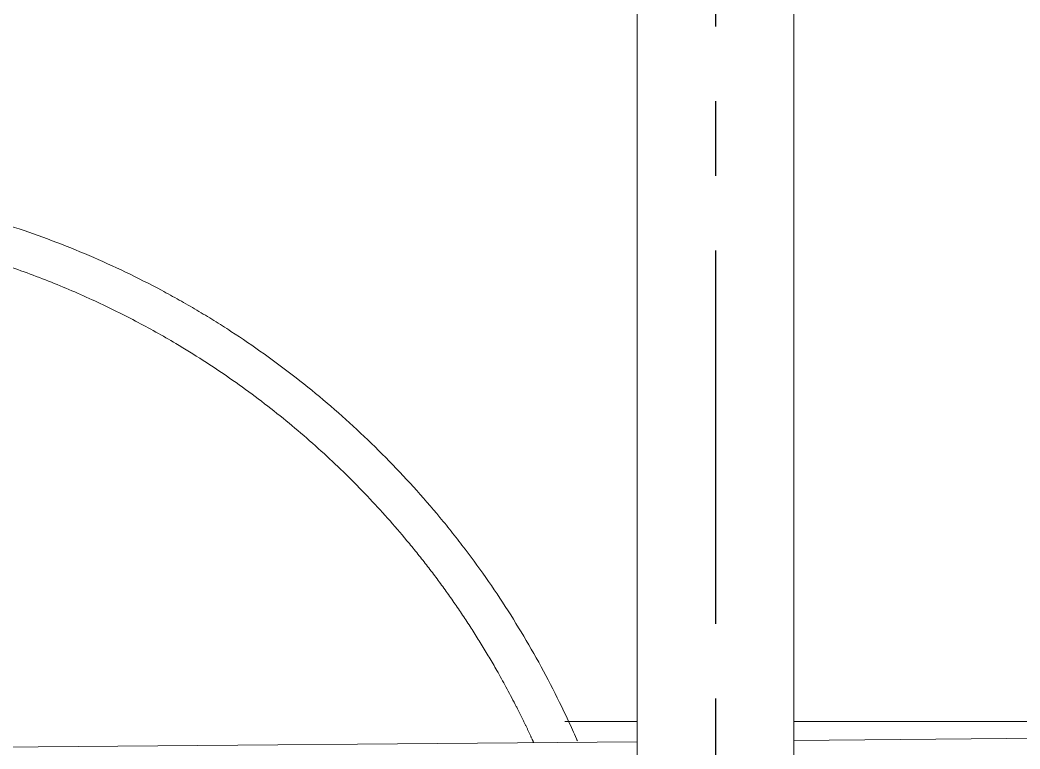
# Model space of a CAD drawing. Header units: millimetres. Extents: x 2915 to 5291, y 1031 to 4391.
# Drawn here: x 3741.5 to 3792.6, y 3968.2 to 4005.4 of the extents above; entities that cross this region are included whole.
import ezdxf

# ---------------------------------------------------------------- set-up
doc = ezdxf.new("R2010")
doc.units = ezdxf.units.MM
doc.linetypes.add('CENTERX2', pattern=[20.32, 12.7, -2.54, 2.54, -2.54])
doc.layers.add('CENTER', color=1, linetype='CENTERX2')

msp = doc.modelspace()

# ---------------------------------------------------------------- linework, layer by layer
at = {"linetype": 'Continuous', "lineweight": 18}
for p, q in [((3773.065, 4027.556), (3773.065, 3964.02)), ((3781.065, 3964.026), (3781.065, 4027.557)), ((3769.367, 3969.557), (3773.066, 3969.557)), ((3781.065, 3969.557), (3885.065, 3969.557)), ((3729.45, 3968.142), (3773.065, 3968.523)), ((3781.065, 3968.593), (3796.659, 3968.729))]:
    msp.add_line(p, q, dxfattribs=at)
msp.add_open_spline([(3770.007, 3968.562), (3769.992, 3968.596), (3769.977, 3968.63), (3769.824, 3968.979), (3769.683, 3969.293), (3768.96, 3970.85), (3768.331, 3972.063), (3766.976, 3974.426), (3765.885, 3976.153), (3764.481, 3978.087), (3763.85, 3978.898), (3763.423, 3979.436), (3763.206, 3979.702), (3762.547, 3980.497), (3762.095, 3981.018), (3761.171, 3982.038), (3760.698, 3982.536), (3759.254, 3983.998), (3758.255, 3984.924), (3756.185, 3986.688), (3754.578, 3987.942), (3752.606, 3989.286), (3751.739, 3989.836), (3751.157, 3990.197), (3750.863, 3990.374), (3750.271, 3990.724), (3749.973, 3990.895), (3749.373, 3991.232), (3749.072, 3991.398), (3748.163, 3991.882), (3747.552, 3992.192), (3745.704, 3993.077), (3744.453, 3993.612), (3741.913, 3994.572), (3740.624, 3994.997), (3738.007, 3995.738), (3736.679, 3996.052), (3734.656, 3996.44), (3733.977, 3996.556), (3732.62, 3996.756), (3731.941, 3996.841), (3729.905, 3997.051), (3728.547, 3997.133), (3724.472, 3997.205), (3721.753, 3997.021), (3719.033, 3996.597)], degree=3, knots=[0, 0, 0, 0, 0.001767, 0.001767, 0.018132, 0.018132, 0.08359, 0.08359, 0.149048, 0.181777, 0.198141, 0.198141, 0.214505, 0.214505, 0.247234, 0.247234, 0.279963, 0.279963, 0.345421, 0.345421, 0.410879, 0.443608, 0.459973, 0.459973, 0.476337, 0.476337, 0.492701, 0.492701, 0.509066, 0.509066, 0.541795, 0.541795, 0.607253, 0.607253, 0.672711, 0.672711, 0.738168, 0.738168, 0.770897, 0.770897, 0.803626, 0.803626, 0.869084, 0.869084, 1, 1, 1, 1], dxfattribs=at)
at = {"linetype": 'Continuous', "lineweight": 13}
msp.add_open_spline([(3767.774, 3968.48), (3767.77, 3968.487), (3767.762, 3968.505), (3767.749, 3968.534), (3767.735, 3968.566), (3767.721, 3968.595), (3767.709, 3968.623), (3767.68, 3968.684), (3767.636, 3968.78), (3767.575, 3968.91), (3767.514, 3969.042), (3767.451, 3969.175), (3767.386, 3969.309), (3767.321, 3969.444), (3767.255, 3969.581), (3767.187, 3969.719), (3767.119, 3969.857), (3767.049, 3969.997), (3766.978, 3970.139), (3766.906, 3970.281), (3766.703, 3970.677), (3766.371, 3971.306), (3765.927, 3972.107), (3765.505, 3972.832), (3765.102, 3973.5), (3764.687, 3974.162), (3764.258, 3974.82), (3763.817, 3975.472), (3763.364, 3976.118), (3762.898, 3976.758), (3762.42, 3977.391), (3761.929, 3978.018), (3760.957, 3979.217), (3759.425, 3980.951), (3757.221, 3983.131), (3754.829, 3985.194), (3752.255, 3987.119), (3749.775, 3988.712), (3747.417, 3990.028), (3745.197, 3991.118), (3742.822, 3992.125), (3740.297, 3993.028), (3737.63, 3993.807), (3735.516, 3994.285), (3734.003, 3994.562), (3733.12, 3994.706), (3732.072, 3994.855), (3730.961, 3994.986), (3730.033, 3995.071), (3729.356, 3995.122), (3728.767, 3995.159), (3727.966, 3995.198), (3727.153, 3995.222), (3726.399, 3995.231), (3725.776, 3995.23), (3725.156, 3995.221), (3724.538, 3995.204), (3723.923, 3995.179), (3723.311, 3995.146), (3722.702, 3995.106), (3722.235, 3995.068), (3721.911, 3995.04), (3721.727, 3995.022), (3721.543, 3995.004), (3721.36, 3994.985), (3721.176, 3994.965), (3720.993, 3994.944), (3720.811, 3994.923), (3720.628, 3994.9), (3720.446, 3994.876), (3720.264, 3994.852), (3720.083, 3994.826), (3719.901, 3994.8), (3719.72, 3994.773), (3719.54, 3994.745), (3719.359, 3994.716), (3719.239, 3994.696), (3719.179, 3994.686)], degree=3, knots=[0, 0, 0, 0, 0.000414, 0.00102, 0.001597, 0.002144, 0.002661, 0.003149, 0.005544, 0.007966, 0.010414, 0.012888, 0.015389, 0.017916, 0.020469, 0.023048, 0.025654, 0.028286, 0.030943, 0.033627, 0.036337, 0.053374, 0.069513, 0.082591, 0.095713, 0.108878, 0.122084, 0.135331, 0.148618, 0.161945, 0.175311, 0.188714, 0.202155, 0.253296, 0.305515, 0.358748, 0.412925, 0.467972, 0.507827, 0.549577, 0.593141, 0.63843, 0.685351, 0.733805, 0.748198, 0.763308, 0.779125, 0.801873, 0.819981, 0.826329, 0.836305, 0.849873, 0.866981, 0.877547, 0.888071, 0.898553, 0.908993, 0.919391, 0.929747, 0.94006, 0.950333, 0.953457, 0.956578, 0.959697, 0.962813, 0.965927, 0.969038, 0.972146, 0.975251, 0.978354, 0.981455, 0.984552, 0.987647, 0.990739, 0.993829, 0.996916, 1, 1, 1, 1], dxfattribs=at)
at = {"layer": 'CENTER', "ltscale": 1.5}
msp.add_line((3777.065, 4054.557), (3777.065, 3474.557), dxfattribs=at)

doc.saveas('drawing.dxf')
